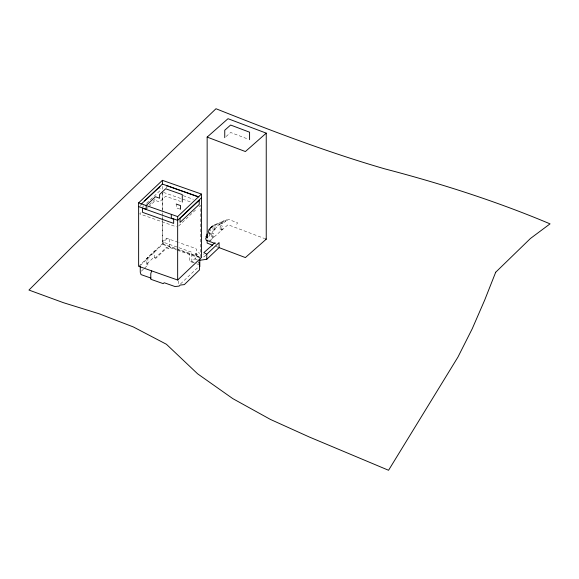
<?xml version="1.0" encoding="UTF-8"?>
<svg xmlns="http://www.w3.org/2000/svg" width="579" height="579" viewBox="0 0 579 579"><rect width="100%" height="100%" fill="white"/><g stroke="black" fill="none" stroke-linecap="round" stroke-linejoin="round"><path stroke-width="0.43" stroke-dasharray="2.9 2.17" d="M210.336 228.148L209.439 229.255L210.025 228.611M209.316 228.937L209.07 229.465M212.602 226.013C211.719 227.438 212.819 225.644 212.942 226.013M215.801 244.15L215.822 242.666M212.739 225.89L212.746 226.309M211.277 227.243L210.944 227.952L211.74 226.744L211.357 227.598L211.328 227.156M211.603 227.323L211.61 226.946M209.142 229.501L209.366 228.864M140.965 212.696L139.677 213.912L176.566 226.881M149.317 204.778L156.352 198.105M146.798 208.664L148.029 207.499M148.651 206.913L155.44 200.479L159.616 201.948L165.659 196.223L180.612 201.485M178.665 225.984L196.527 209.048M199.096 206.616L200.385 205.393L200.385 256.729M138.634 266.297L162.402 243.759L162.402 218.544M140.321 265.537L163.51 243.556L163.51 241.892L166.89 238.693L169.488 239.612L169.488 248.731L166.89 247.819L154.731 259.341L154.731 251.879M147.862 257.546L147.862 265.008L146.299 264.458L153.891 257.264L155.447 257.814L166.332 247.494L168.286 248.181L169.177 247.334L176.682 249.976M141.348 271.182L143.52 269.126M144.605 268.099L147.862 265.008M194.247 262.425L191.866 261.585L196.686 257.011L196.686 249.549L195.796 248.529L178.962 242.608M180.554 283.891L198.177 267.18M142.76 206.841L144.041 205.646M146.596 203.251L160.021 190.665L160.021 188.175M205.806 255.259L203.859 256.982L203.859 254M226.056 136.528L230.63 132.497L247.935 139.04M211.748 227.098L212.073 226.476L211.856 227.113M212.949 226.244L213.781 225.506L215.055 225.991L215.055 229.718L213.781 229.241L212.949 229.979L214.223 230.456L214.223 226.729L212.949 226.244L212.949 229.979M207.723 231.795L209.808 229.957L209.844 234.321L208.57 233.836L208.57 229.487L213.781 224.891L220.15 224.109L214.939 228.712L214.939 229.335L212.855 231.173L212.855 231.795L210.77 233.634L208.686 236.717M207.405 233.648L208.968 232.266L208.968 232.888L207.723 232.418M208.57 233.836L209.403 233.105L210.676 233.583L210.676 229.856L209.403 229.371L208.57 230.109L209.844 230.587M211.574 233.88L212.413 233.142L213.687 233.627L213.687 237.354L212.413 236.876L211.574 237.607L212.855 238.092L212.855 234.357L211.574 233.88L211.574 237.607M220.129 226.338L220.961 225.6L222.235 226.078L222.235 229.812L220.961 229.327L220.129 230.066L221.402 230.551L221.402 226.816L220.129 226.338L220.129 230.066M210.358 240.285L228.01 224.724L264.69 238.584M236.681 224.268L237.593 222.843L228.922 219.564L228.01 219.673L226.411 221.084L225.014 221.25L226.606 219.839L228.922 219.564M155.447 250.352L146.299 258.82L146.299 264.458M195.116 255.267L195.116 253.949L197.49 252.401L199.777 253.204M210.119 228.654L210.409 228.039M212.681 226.367L212.652 225.998M163.495 192.423L191.128 202.143M179.837 209.055L176.24 207.789L176.24 204.061M178.122 242.312L166.332 238.164L162.402 241.899L191.866 252.256L191.866 261.585M195.116 253.949L199.017 255.325L199.017 256.635M162.402 243.759L201.427 257.489M199.538 257.337L162.656 244.367L162.656 220.954M199.777 257.554L197.49 256.75L195.116 259.008L197.453 259.826M177.514 250.266L196.686 257.011M193.422 262.649L189.326 261.209L189.326 253.747M196.701 263.8L199.162 264.661M183.232 195.68L193.321 199.27M208.729 239.981L211.096 240.878M215.779 246.379L218.254 247.313M178.593 280.772L178.593 284.094M166.405 186.373L166.405 188.037M162.656 193.031L162.656 211.943M162.656 212.848L162.656 215.547M162.656 216.445L162.656 220.049M162.402 186.358L162.402 189.803M162.402 191.526L162.402 209.54M140.849 204.488L140.849 206.146M210.647 227.988L210.778 227.59L210.647 227.952M213.029 225.701L213.05 225.738M217.111 223.523L215.026 225.361L220.15 224.732L222.242 222.893L217.111 223.523M220.44 222.148L218.355 223.993L222.242 223.516L224.326 221.677L220.44 222.148M223.769 220.78L221.685 222.618L224.326 222.3L226.411 220.461L223.769 220.78"/><path stroke-width="0.87" d="M151.727 270.9L150.779 273.621L150.779 279.266L163.242 283.645L164.19 282.747L174.981 286.54L179.128 286.091L180.214 285.056L184.361 284.607L199.487 269.923L199.487 264.321L198.706 261.932M138.634 202.867L162.402 180.33L201.427 194.059L201.427 257.489L177.659 280.019L138.634 266.297L138.634 202.867L177.659 216.589L201.427 194.059M141.204 204.163L162.402 184.064L198.887 196.889M201.427 197.786L177.659 220.317L171.304 218.088L171.304 214.353M206.775 259.291L206.775 254.239L219.079 242.572L219.079 247.624L206.775 259.291L199.878 260.253M144.678 200.891L160.021 186.518M207.152 238.063L207.152 137.093L228.01 118.695L266.239 133.148L266.239 239.17L245.387 257.568L219.079 247.624M266.239 133.148L245.387 151.539L207.152 137.093M207.608 235.038L206.044 236.42L206.044 237.035L207.282 237.506L207.282 236.891L205.755 238.237M176.24 204.061L180.561 205.581L180.561 209.308M138.634 206.594L146.183 209.251L146.183 205.516L155.44 196.744L159.616 198.213L159.616 194.486L165.659 188.761L182.276 194.609L182.276 202.071M150.989 278.101L141.044 274.605L140.263 272.21L140.263 266.405M166.405 185.541L197.533 196.614M265.5 238.895L266.239 239.17M212.638 245.192L207.152 243.122L207.152 240.133M206.775 254.239L203.859 252.632L214.903 242.847L214.903 243.469L206.24 240.198L205.755 238.859M199.408 265.298L199.798 266.492L199.798 259.03M249.585 139.662L249.585 132.2L230.63 125.035L224.753 130.217L224.753 137.679M206.884 234.104L206.884 234.727M177.659 216.589L177.659 280.019M162.402 180.33L162.402 184.636M495.689 272.246L484.688 300.096L472.247 328.727L457.975 357.019L388.56 470.271L309.295 437L270.458 419.442L232.816 398.634L197.591 373.795L166.412 344.266L133.322 326.94L99.023 313.746L63.458 302.701L28.95 290.057L72.57 246.502L215.989 108.729C271.479 130.89 327.381 152.212 384.803 168.873C441.017 183.55 496.485 201.289 550.05 223.863L530.429 238.497L495.689 272.246M199.212 200.298L180.04 218.269L180.04 222.423L199.212 204.452L199.212 200.298M173.657 219.246L142.528 208.172L142.528 212.327L173.657 223.393L173.657 219.246"/></g></svg>
